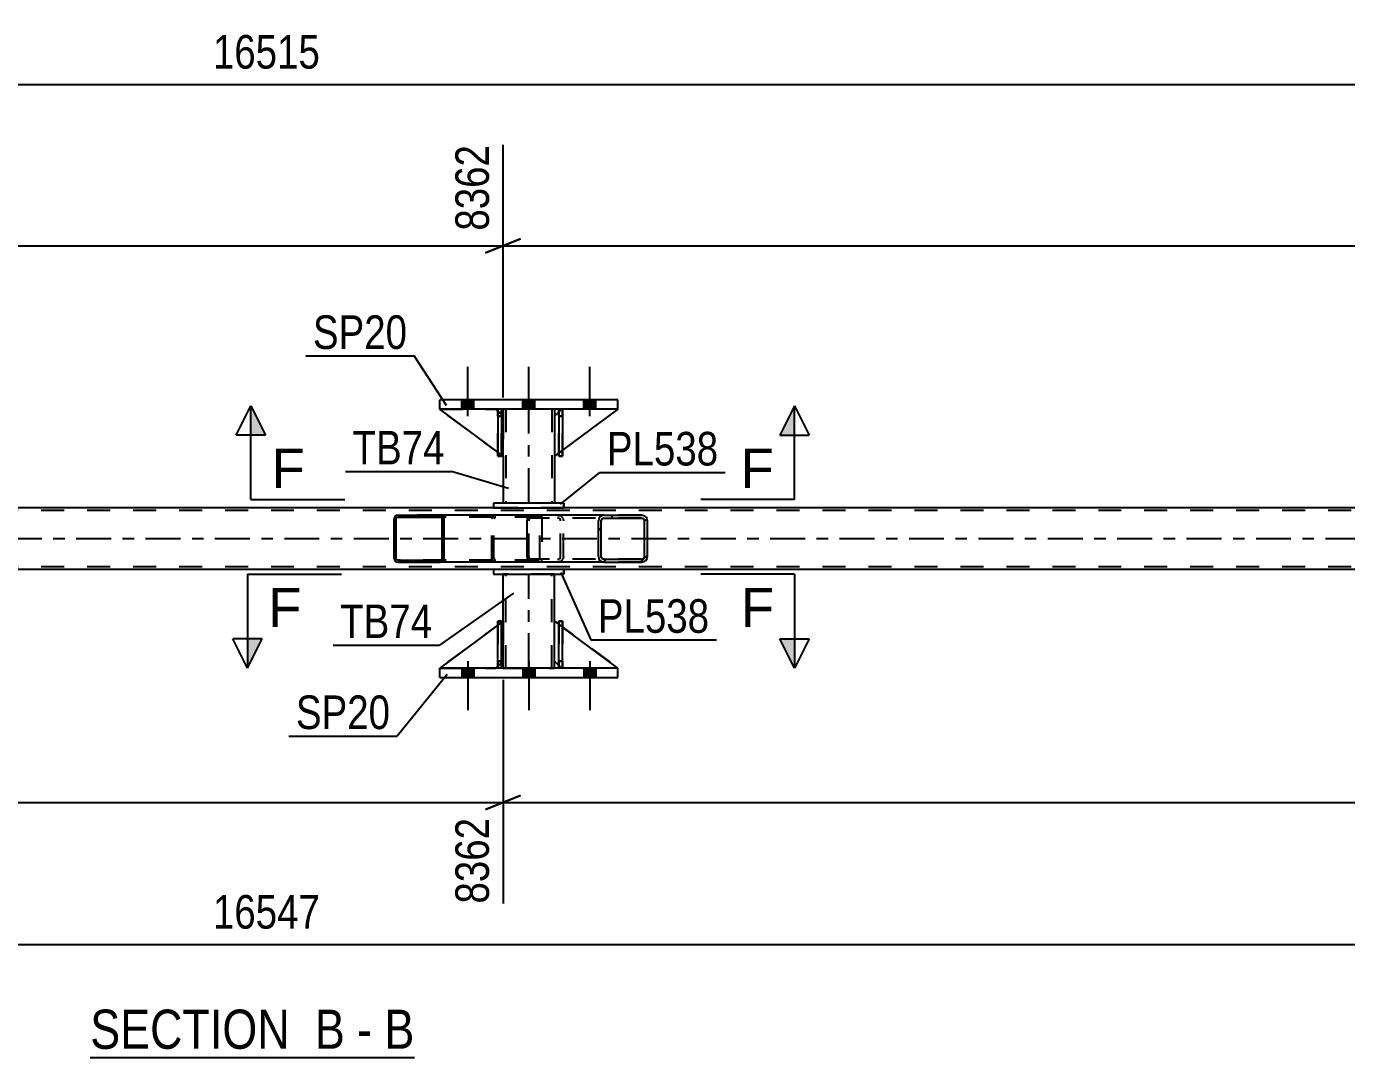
# Model space of a CAD drawing. Header units: millimetres. Extents: x -86 to 755, y -411 to 183.
# Drawn here: x 314.9 to 427.5, y -260.8 to -172.9 of the extents above; entities that cross this region are included whole.
import ezdxf

# ---------------------------------------------------------------- set-up
doc = ezdxf.new("R2010")
doc.units = ezdxf.units.MM
doc.linetypes.add('DXK_LINE_DOT2', pattern=[3.9198, 1.9599, -1.9599])
doc.linetypes.add('DXK_LINE_DOT3', pattern=[5.9187, 2.979, -0.9799, 0.9799, -0.9799])
doc.styles.add('Arial', font='arial.ttf', dxfattribs={"height": 0.2})
doc.styles.add('Arial Narrow', font='ARIALN.TTF', dxfattribs={"height": 0.2})

# ---------------------------------------------------------------- blocks, each defined once
blk = doc.blocks.new('Unknown-814409269-12 - 5406')
at = {"color": 6, "linetype": 'Continuous'}
blk.add_line((320.31, -260.81), (347.96, -260.81), dxfattribs=at)
at = {"color": 0, "linetype": 'Continuous'}
for points in [[(338.42, -260.06), (338.42, -256.56), (320.31, -256.56), (320.31, -260.06)], [(342.02, -260.06), (342.02, -256.56), (339.47, -256.56), (339.47, -260.06)], [(344.35, -260.06), (344.35, -256.56), (343.07, -256.56), (343.07, -260.06)], [(347.96, -260.06), (347.96, -256.56), (345.4, -256.56), (345.4, -260.06)]]:
    blk.add_wipeout(points, dxfattribs=at)
at = {"color": 7, "linetype": 'Continuous', "style": 'Arial Narrow'}
for s, p in [('SECTION ', (320.31, -260.06)), ('B', (339.47, -260.06)), ('B', (345.4, -260.06)), ('-', (343.07, -260.06))]:
    blk.add_text(s, height=3.34, dxfattribs=at).set_placement(p)
blk = doc.blocks.new('Part-814409269-5431 - 5406')
at = {"color": 7, "linetype": 'DXK_LINE_DOT2'}
for p, q in [((360.27, -206.11), (360.27, -205.51)), ((360.27, -205.51), (360.27, -205.51)), ((360.27, -205.51), (360.27, -209.51)), ((360.59, -205.51), (360.27, -205.51)), ((360.59, -206.11), (360.59, -205.51)), ((360.59, -209.51), (360.59, -205.51)), ((360.27, -209.51), (360.27, -206.11)), ((360.27, -206.11), (360.59, -206.11)), ((360.59, -206.11), (360.59, -209.51)), ((360.27, -209.51), (360.59, -209.51))]:
    blk.add_line(p, q, dxfattribs=at)
blk = doc.blocks.new('Part-814409269-5615 - 5406')
at = {"color": 2, "linetype": 'Continuous'}
for p, q in [((354.71, -213.51), (354.71, -213.91)), ((360.71, -213.51), (354.71, -213.51)), ((354.71, -213.91), (360.71, -213.91)), ((360.71, -213.51), (360.71, -213.91)), ((360.71, -213.51), (360.71, -213.51)), ((360.71, -213.91), (360.71, -213.91))]:
    blk.add_line(p, q, dxfattribs=at)
at = {"color": 7, "linetype": 'DXK_LINE_DOT2'}
for p, q in [((354.71, -213.51), (354.71, -213.91)), ((360.71, -213.91), (360.71, -213.51)), ((360.71, -213.51), (360.71, -213.51)), ((360.71, -213.91), (360.71, -213.91))]:
    blk.add_line(p, q, dxfattribs=at)
blk = doc.blocks.new('Part-814409269-5492 - 5406')
at = {"linetype": 'Continuous'}
h = blk.add_hatch(dxfattribs=at)
h.set_pattern_fill('', scale=0.7, style=0, pattern_type=0)
h.set_pattern_definition([(45, (350.455, -214.747), (-1.57154, 1.57154), [])])
h.paths.add_polyline_path([(350.48, -214.87), (350.46, -214.75), (350.38, -214.64), (350.27, -214.57), (350.14, -214.55), (346.56, -214.55), (346.43, -214.57), (346.32, -214.64), (346.25, -214.75), (346.22, -214.87), (346.22, -218.23), (346.25, -218.35), (346.32, -218.46), (346.43, -218.53), (346.56, -218.55), (350.14, -218.55), (350.27, -218.53), (350.38, -218.46), (350.46, -218.35), (350.48, -218.23)])
h.paths.add_polyline_path([(350.3, -218.29), (350.26, -218.34), (350.21, -218.38), (350.14, -218.39), (346.56, -218.39), (346.5, -218.38), (346.44, -218.34), (346.41, -218.29), (346.39, -218.23), (346.39, -214.87), (346.41, -214.81), (346.44, -214.76), (346.5, -214.72), (346.56, -214.71), (350.14, -214.71), (350.21, -214.72), (350.26, -214.76), (350.3, -214.81), (350.31, -214.87), (350.31, -218.23)])
at = {"color": 2, "linetype": 'Continuous'}
for p, q in [((346.25, -214.75), (346.22, -214.87)), ((346.22, -218.23), (346.22, -214.87)), ((346.39, -214.87), (346.41, -214.81)), ((346.39, -218.23), (346.39, -214.87)), ((346.41, -214.81), (346.44, -214.76)), ((346.56, -214.55), (346.43, -214.57)), ((346.44, -214.76), (346.5, -214.72)), ((346.5, -214.72), (346.56, -214.71)), ((346.56, -214.55), (350.14, -214.55)), ((346.56, -214.71), (350.14, -214.71)), ((357.84, -214.55), (350.14, -214.55)), ((350.27, -214.57), (350.14, -214.55)), ((350.14, -214.71), (350.21, -214.72)), ((350.21, -214.72), (350.26, -214.76)), ((350.26, -214.76), (350.3, -214.81)), ((350.3, -214.81), (350.31, -214.87)), ((350.31, -218.23), (350.31, -214.87)), ((350.48, -214.87), (350.46, -214.75)), ((350.48, -218.23), (350.48, -214.87)), ((346.22, -218.23), (346.25, -218.35)), ((346.41, -218.29), (346.39, -218.23)), ((346.44, -218.34), (346.41, -218.29)), ((346.5, -218.38), (346.44, -218.34)), ((346.56, -218.39), (346.5, -218.38)), ((346.56, -218.39), (350.14, -218.39)), ((350.21, -218.38), (350.14, -218.39)), ((350.26, -218.34), (350.21, -218.38)), ((350.3, -218.29), (350.26, -218.34)), ((350.31, -218.23), (350.3, -218.29)), ((350.46, -218.35), (350.48, -218.23)), ((346.43, -218.53), (346.56, -218.55)), ((346.56, -218.55), (350.14, -218.55)), ((350.14, -218.55), (350.27, -218.53)), ((357.84, -218.55), (350.14, -218.55))]:
    blk.add_line(p, q, dxfattribs=at)
at = {"color": 7, "linetype": 'DXK_LINE_DOT2'}
for p, q in [((350.14, -214.55), (346.56, -214.55)), ((358.49, -214.71), (346.56, -214.71)), ((354.57, -214.87), (354.6, -214.75)), ((354.57, -218.23), (354.57, -214.87)), ((354.76, -214.81), (354.74, -214.87)), ((354.74, -218.23), (354.74, -214.87)), ((354.79, -214.76), (354.76, -214.81)), ((354.78, -214.57), (354.91, -214.55)), ((354.79, -214.76), (354.81, -214.75)), ((354.81, -214.75), (354.85, -214.72)), ((354.85, -214.72), (354.91, -214.71)), ((358.49, -214.55), (357.84, -214.55)), ((358.49, -214.55), (358.62, -214.57)), ((358.55, -214.72), (358.49, -214.71)), ((358.61, -214.76), (358.55, -214.72)), ((358.65, -214.81), (358.61, -214.76)), ((358.66, -214.87), (358.65, -214.81)), ((358.66, -218.23), (358.66, -214.87)), ((358.8, -214.75), (358.83, -214.85)), ((358.83, -214.85), (358.83, -214.87)), ((358.83, -214.87), (358.83, -218.23)), ((358.49, -218.39), (346.56, -218.39)), ((354.6, -218.35), (354.57, -218.23)), ((354.74, -218.23), (354.76, -218.29)), ((354.76, -218.29), (354.79, -218.34)), ((354.79, -218.34), (354.81, -218.35)), ((354.81, -218.35), (354.85, -218.38)), ((354.85, -218.38), (354.91, -218.39)), ((358.49, -218.39), (358.55, -218.38)), ((358.55, -218.38), (358.61, -218.34)), ((358.61, -218.34), (358.65, -218.29)), ((358.65, -218.29), (358.66, -218.23)), ((358.83, -218.25), (358.8, -218.35)), ((358.83, -218.23), (358.83, -218.25)), ((350.14, -218.55), (346.56, -218.55)), ((354.91, -218.55), (354.78, -218.53)), ((358.49, -218.55), (357.84, -218.55)), ((358.62, -218.53), (358.49, -218.55))]:
    blk.add_line(p, q, dxfattribs=at)
at = {"color": 2, "linetype": 'Continuous'}
for centre, start, end in [((346.55, -214.88), 110.7583, 155.68), ((350.15, -214.88), 24.32, 69.2417), ((346.55, -218.22), 204.32, 249.2417), ((350.15, -218.22), 290.7583, 335.68)]:
    blk.add_arc(centre, 0.331, start, end, dxfattribs=at)
at = {"color": 7, "linetype": 'DXK_LINE_DOT2'}
for centre, start, end in [((354.9, -214.88), 110.7583, 155.68), ((358.5, -214.88), 24.32, 69.2417), ((354.9, -218.22), 204.32, 249.2417)]:
    blk.add_arc(centre, 0.331, start, end, dxfattribs=at)
blk = doc.blocks.new('Part-814409269-5573 - 5406')
at = {"color": 2, "linetype": 'Continuous'}
for p, q in [((350.11, -205.51), (350.11, -204.71)), ((365.31, -204.71), (350.11, -204.71)), ((365.31, -205.51), (365.31, -204.71)), ((365.31, -205.51), (350.11, -205.51))]:
    blk.add_line(p, q, dxfattribs=at)
at = {"color": 7, "linetype": 'DXK_LINE_DOT2'}
for p, q in [((350.11, -205.51), (350.11, -204.71)), ((365.31, -205.51), (365.31, -204.71))]:
    blk.add_line(p, q, dxfattribs=at)
blk = doc.blocks.new('Part-814409269-5579 - 5406')
at = {"color": 2, "linetype": 'Continuous'}
for p, q in [((359.91, -226.99), (359.91, -223.59)), ((360.27, -223.85), (359.91, -223.59)), ((365.31, -227.59), (360.59, -224.09)), ((360.27, -227.34), (359.91, -226.99))]:
    blk.add_line(p, q, dxfattribs=at)
at = {"color": 7, "linetype": 'DXK_LINE_DOT2'}
for p, q in [((360.59, -224.09), (360.27, -223.85)), ((360.51, -227.59), (360.27, -227.34)), ((365.31, -227.59), (360.51, -227.59)), ((365.31, -227.59), (365.31, -227.59)), ((365.31, -227.59), (365.31, -227.59))]:
    blk.add_line(p, q, dxfattribs=at)
blk = doc.blocks.new('Part-814409269-5518 - 5406')
at = {"color": 7, "linetype": 'DXK_LINE_DOT2'}
for p, q in [((360.59, -223.59), (360.27, -223.59)), ((360.27, -226.99), (360.27, -223.59)), ((360.27, -227.59), (360.27, -223.59)), ((360.59, -223.59), (360.59, -226.99)), ((360.59, -227.59), (360.59, -223.59)), ((360.59, -226.99), (360.27, -226.99)), ((360.27, -227.59), (360.27, -226.99)), ((360.59, -226.99), (360.59, -227.59)), ((360.59, -227.59), (360.27, -227.59)), ((360.59, -227.59), (360.59, -227.59))]:
    blk.add_line(p, q, dxfattribs=at)
blk = doc.blocks.new('Part-814409269-5520 - 5406')
at = {"color": 2, "linetype": 'Continuous'}
for p, q in [((360.27, -205.76), (359.91, -206.11)), ((365.31, -205.51), (360.59, -209.01)), ((359.91, -206.11), (359.91, -209.51)), ((360.27, -209.25), (359.91, -209.51))]:
    blk.add_line(p, q, dxfattribs=at)
at = {"color": 7, "linetype": 'DXK_LINE_DOT2'}
for p, q in [((360.51, -205.51), (360.27, -205.76)), ((365.31, -205.51), (360.51, -205.51)), ((360.59, -209.01), (360.27, -209.25))]:
    blk.add_line(p, q, dxfattribs=at)
blk = doc.blocks.new('Part-814409269-5669 - 5406')
at = {"color": 2, "linetype": 'Continuous'}
for p, q in [((354.71, -213.91), (190.45, -213.91)), ((524.98, -213.91), (360.71, -213.91)), ((354.71, -219.19), (190.45, -219.19)), ((524.98, -219.19), (360.71, -219.19))]:
    blk.add_line(p, q, dxfattribs=at)
at = {"color": 7, "linetype": 'DXK_LINE_DOT2'}
for p, q in [((360.71, -213.91), (354.71, -213.91)), ((623.83, -214.15), (46.85, -214.15)), ((623.83, -218.95), (46.85, -218.95)), ((360.71, -219.19), (354.71, -219.19))]:
    blk.add_line(p, q, dxfattribs=at)
at = {"color": 7, "linetype": 'DXK_LINE_DOT3'}
blk.add_line((46.85, -216.55), (623.83, -216.55), dxfattribs=at)
blk = doc.blocks.new('Bolt-814409269-5460 - 5406')
at = {"linetype": 'Continuous'}
for points in [[(351.99, -205.51), (353.03, -205.51), (353.03, -204.71), (351.99, -204.71)], [(351.99, -205.51), (353.03, -205.51), (353.03, -204.71), (351.99, -204.71)], [(351.99, -205.51), (353.03, -205.51), (353.03, -204.71), (351.99, -204.71)], [(357.19, -205.51), (358.23, -205.51), (358.23, -204.71), (357.19, -204.71)], [(357.19, -205.51), (358.23, -205.51), (358.23, -204.71), (357.19, -204.71)], [(362.39, -205.51), (363.43, -205.51), (363.43, -204.71), (362.39, -204.71)], [(362.39, -205.51), (363.43, -205.51), (363.43, -204.71), (362.39, -204.71)], [(362.39, -205.51), (363.43, -205.51), (363.43, -204.71), (362.39, -204.71)]]:
    blk.add_hatch(color=1, dxfattribs=at).paths.add_polyline_path(points)
at = {"color": 1, "linetype": 'Continuous'}
for p, q in [((352.51, -206.11), (352.51, -201.91)), ((352.51, -206.11), (352.51, -201.91)), ((352.51, -206.11), (352.51, -201.91)), ((357.71, -206.11), (357.71, -201.91)), ((357.71, -206.11), (357.71, -201.91)), ((362.91, -206.11), (362.91, -201.91)), ((362.91, -206.11), (362.91, -201.91)), ((362.91, -206.11), (362.91, -201.91)), ((351.99, -205.51), (351.99, -204.71)), ((351.99, -205.51), (351.99, -204.71)), ((351.99, -205.51), (351.99, -204.71)), ((353.03, -205.51), (353.03, -204.71)), ((353.03, -205.51), (353.03, -204.71)), ((353.03, -205.51), (353.03, -204.71)), ((357.19, -205.51), (357.19, -204.71)), ((357.19, -205.51), (357.19, -204.71)), ((358.23, -205.51), (358.23, -204.71)), ((358.23, -205.51), (358.23, -204.71)), ((362.39, -205.51), (362.39, -204.71)), ((362.39, -205.51), (362.39, -204.71)), ((362.39, -205.51), (362.39, -204.71)), ((363.43, -205.51), (363.43, -204.71)), ((363.43, -205.51), (363.43, -204.71)), ((363.43, -205.51), (363.43, -204.71))]:
    blk.add_line(p, q, dxfattribs=at)
blk = doc.blocks.new('Bolt-814409269-5461 - 5406')
at = {"linetype": 'Continuous'}
for points in [[(353.03, -227.59), (351.99, -227.59), (351.99, -228.39), (353.03, -228.39)], [(353.03, -227.59), (351.99, -227.59), (351.99, -228.39), (353.03, -228.39)], [(353.03, -227.59), (351.99, -227.59), (351.99, -228.39), (353.03, -228.39)], [(358.23, -227.59), (357.19, -227.59), (357.19, -228.39), (358.23, -228.39)], [(358.23, -227.59), (357.19, -227.59), (357.19, -228.39), (358.23, -228.39)], [(363.43, -227.59), (362.39, -227.59), (362.39, -228.39), (363.43, -228.39)], [(363.43, -227.59), (362.39, -227.59), (362.39, -228.39), (363.43, -228.39)], [(363.43, -227.59), (362.39, -227.59), (362.39, -228.39), (363.43, -228.39)]]:
    blk.add_hatch(color=1, dxfattribs=at).paths.add_polyline_path(points)
at = {"color": 1, "linetype": 'Continuous'}
for p, q in [((352.51, -226.99), (352.51, -231.19)), ((352.51, -226.99), (352.51, -231.19)), ((352.51, -226.99), (352.51, -231.19)), ((357.71, -226.99), (357.71, -231.19)), ((357.71, -226.99), (357.71, -231.19)), ((362.91, -226.99), (362.91, -231.19)), ((362.91, -226.99), (362.91, -231.19)), ((362.91, -226.99), (362.91, -231.19)), ((351.99, -227.59), (351.99, -228.39)), ((351.99, -227.59), (351.99, -228.39)), ((351.99, -227.59), (351.99, -228.39)), ((353.03, -227.59), (353.03, -228.39)), ((353.03, -227.59), (353.03, -228.39)), ((353.03, -227.59), (353.03, -228.39)), ((357.19, -227.59), (357.19, -228.39)), ((357.19, -227.59), (357.19, -228.39)), ((358.23, -227.59), (358.23, -228.39)), ((358.23, -227.59), (358.23, -228.39)), ((362.39, -227.59), (362.39, -228.39)), ((362.39, -227.59), (362.39, -228.39)), ((362.39, -227.59), (362.39, -228.39)), ((363.43, -227.59), (363.43, -228.39)), ((363.43, -227.59), (363.43, -228.39)), ((363.43, -227.59), (363.43, -228.39))]:
    blk.add_line(p, q, dxfattribs=at)
blk = doc.blocks.new('Part-814409269-5580 - 5406')
at = {"color": 7, "linetype": 'DXK_LINE_DOT2'}
for p, q in [((359.91, -226.99), (359.91, -223.59)), ((359.91, -223.59), (365.31, -227.59)), ((360.51, -227.59), (359.91, -226.99)), ((365.31, -227.59), (360.51, -227.59))]:
    blk.add_line(p, q, dxfattribs=at)
blk = doc.blocks.new('Part-814409269-5516 - 5406')
at = {"color": 2, "linetype": 'Continuous'}
for p, q in [((360.27, -227.59), (360.27, -223.59)), ((360.27, -223.59), (360.59, -223.59)), ((360.59, -227.59), (360.59, -223.59)), ((360.27, -227.59), (360.27, -227.59)), ((360.59, -227.59), (360.27, -227.59))]:
    blk.add_line(p, q, dxfattribs=at)
at = {"color": 7, "linetype": 'DXK_LINE_DOT2'}
for p, q in [((360.27, -223.59), (360.27, -226.99)), ((360.59, -226.99), (360.59, -223.59)), ((360.27, -226.99), (360.27, -227.59)), ((360.27, -226.99), (360.59, -226.99)), ((360.59, -227.59), (360.59, -226.99)), ((360.59, -227.59), (360.59, -227.59))]:
    blk.add_line(p, q, dxfattribs=at)
blk = doc.blocks.new('Part-814409269-5581 - 5406')
at = {"color": 2, "linetype": 'Continuous'}
for p, q in [((355.07, -223.92), (350.11, -227.59)), ((355.51, -223.59), (355.39, -223.68)), ((355.51, -226.99), (355.51, -223.59)), ((355.51, -226.99), (355.39, -227.12)), ((355.51, -226.99), (355.51, -226.99)), ((355.07, -227.44), (354.91, -227.59))]:
    blk.add_line(p, q, dxfattribs=at)
at = {"color": 7, "linetype": 'DXK_LINE_DOT2'}
for p, q in [((355.39, -223.68), (355.07, -223.92)), ((355.51, -226.99), (355.51, -223.59)), ((355.51, -226.99), (354.91, -227.59)), ((355.39, -227.12), (355.07, -227.44)), ((350.11, -227.59), (354.91, -227.59))]:
    blk.add_line(p, q, dxfattribs=at)
blk = doc.blocks.new('Part-814409269-5578 - 5406')
at = {"color": 2, "linetype": 'Continuous'}
for p, q in [((350.11, -228.39), (350.11, -227.59)), ((365.31, -227.59), (350.11, -227.59)), ((350.11, -228.39), (365.31, -228.39)), ((365.31, -228.39), (365.31, -227.59))]:
    blk.add_line(p, q, dxfattribs=at)
at = {"color": 7, "linetype": 'DXK_LINE_DOT2'}
for p, q in [((350.11, -228.39), (350.11, -227.59)), ((365.31, -228.39), (365.31, -227.59))]:
    blk.add_line(p, q, dxfattribs=at)
blk = doc.blocks.new('Part-814409269-5610 - 5406')
at = {"color": 2, "linetype": 'Continuous'}
for p, q in [((355.51, -205.51), (355.51, -206.11)), ((359.91, -205.51), (359.91, -206.11)), ((355.51, -209.51), (355.51, -213.51)), ((359.91, -209.51), (359.91, -213.51))]:
    blk.add_line(p, q, dxfattribs=at)
at = {"color": 7, "linetype": 'DXK_LINE_DOT2'}
for p, q in [((359.91, -205.51), (355.51, -205.51)), ((355.75, -205.51), (355.75, -213.51)), ((359.67, -205.51), (359.67, -213.51)), ((355.51, -206.11), (355.51, -209.51)), ((359.91, -206.11), (359.91, -209.51)), ((359.91, -213.51), (355.51, -213.51))]:
    blk.add_line(p, q, dxfattribs=at)
at = {"color": 7, "linetype": 'DXK_LINE_DOT3'}
blk.add_line((357.71, -213.51), (357.71, -205.51), dxfattribs=at)
blk = doc.blocks.new('Part-814409269-5620 - 5406')
at = {"color": 2, "linetype": 'Continuous'}
for p, q in [((354.71, -219.19), (354.71, -219.59)), ((360.71, -219.19), (354.71, -219.19)), ((360.71, -219.19), (360.71, -219.59)), ((360.71, -219.19), (360.71, -219.19)), ((354.71, -219.59), (360.71, -219.59)), ((360.71, -219.59), (360.71, -219.59))]:
    blk.add_line(p, q, dxfattribs=at)
at = {"color": 7, "linetype": 'DXK_LINE_DOT2'}
for p, q in [((354.71, -219.19), (354.71, -219.59)), ((360.71, -219.59), (360.71, -219.19)), ((360.71, -219.19), (360.71, -219.19)), ((360.71, -219.59), (360.71, -219.59))]:
    blk.add_line(p, q, dxfattribs=at)
blk = doc.blocks.new('Part-814409269-5625 - 5406')
at = {"color": 2, "linetype": 'Continuous'}
for p, q in [((355.51, -223.59), (355.51, -219.59)), ((359.91, -223.59), (359.91, -219.59)), ((355.51, -227.59), (355.51, -226.99)), ((359.91, -227.59), (359.91, -226.99))]:
    blk.add_line(p, q, dxfattribs=at)
at = {"color": 7, "linetype": 'DXK_LINE_DOT2'}
for p, q in [((359.91, -219.59), (355.51, -219.59)), ((355.75, -227.59), (355.75, -219.59)), ((359.67, -227.59), (359.67, -219.59)), ((355.51, -226.99), (355.51, -223.59)), ((359.91, -226.99), (359.91, -223.59)), ((355.51, -227.59), (359.91, -227.59))]:
    blk.add_line(p, q, dxfattribs=at)
at = {"color": 7, "linetype": 'DXK_LINE_DOT3'}
blk.add_line((357.71, -227.59), (357.71, -219.59), dxfattribs=at)
blk = doc.blocks.new('Part-814409269-5626 - 5406')
at = {"color": 2, "linetype": 'Continuous'}
for p, q in [((355.39, -205.51), (355.07, -205.51)), ((355.07, -205.51), (355.07, -209.51)), ((355.39, -205.51), (355.39, -205.51)), ((355.39, -205.51), (355.39, -209.51)), ((355.39, -209.51), (355.07, -209.51))]:
    blk.add_line(p, q, dxfattribs=at)
at = {"color": 7, "linetype": 'DXK_LINE_DOT2'}
for p, q in [((355.07, -206.11), (355.07, -205.51)), ((355.39, -206.11), (355.39, -205.51)), ((355.39, -205.51), (355.39, -205.51)), ((355.39, -206.11), (355.07, -206.11)), ((355.07, -206.11), (355.07, -209.51)), ((355.39, -209.51), (355.39, -206.11))]:
    blk.add_line(p, q, dxfattribs=at)
blk = doc.blocks.new('Part-814409269-5628 - 5406')
at = {"linetype": 'Continuous'}
h = blk.add_hatch(dxfattribs=at)
h.set_pattern_fill('', scale=0.7, style=0, pattern_type=0)
h.set_pattern_definition([(45, (367.7871, -214.8459), (-1.57154, 1.57154), [])])
h.paths.add_polyline_path([(367.83, -215.03), (367.79, -214.85), (367.68, -214.69), (367.52, -214.59), (367.32, -214.55), (364.14, -214.55), (363.95, -214.59), (363.78, -214.69), (363.67, -214.85), (363.64, -215.03), (363.64, -218.07), (363.67, -218.25), (363.78, -218.41), (363.95, -218.51), (364.14, -218.55), (367.32, -218.55), (367.52, -218.51), (367.68, -218.41), (367.79, -218.25), (367.83, -218.07)])
h.paths.add_polyline_path([(367.55, -218.16), (367.5, -218.24), (367.42, -218.29), (367.32, -218.31), (364.14, -218.31), (364.04, -218.29), (363.96, -218.24), (363.91, -218.16), (363.89, -218.07), (363.89, -215.03), (363.91, -214.94), (363.96, -214.86), (364.04, -214.81), (364.14, -214.79), (367.32, -214.79), (367.42, -214.81), (367.5, -214.86), (367.55, -214.94), (367.57, -215.03), (367.57, -218.07)])
at = {"color": 2, "linetype": 'Continuous'}
for p, q in [((357.57, -215.03), (357.59, -214.85)), ((357.57, -218.07), (357.57, -215.03)), ((357.59, -214.85), (357.65, -214.69)), ((357.65, -214.69), (357.73, -214.59)), ((357.73, -214.59), (357.84, -214.55)), ((364.14, -214.55), (357.84, -214.55)), ((363.67, -214.85), (363.64, -215.03)), ((363.64, -218.07), (363.64, -215.03)), ((363.89, -215.03), (363.91, -214.94)), ((363.89, -218.07), (363.89, -215.03)), ((363.91, -214.94), (363.96, -214.86)), ((364.14, -214.55), (363.95, -214.59)), ((363.96, -214.86), (364.04, -214.81)), ((364.04, -214.81), (364.14, -214.79)), ((364.14, -214.55), (367.32, -214.55)), ((364.14, -214.79), (367.32, -214.79)), ((367.52, -214.59), (367.32, -214.55)), ((367.32, -214.79), (367.42, -214.81)), ((367.42, -214.81), (367.5, -214.86)), ((367.5, -214.86), (367.55, -214.94)), ((367.55, -214.94), (367.57, -215.03)), ((367.57, -218.07), (367.57, -215.03)), ((367.83, -215.03), (367.79, -214.85)), ((367.83, -218.07), (367.83, -215.03)), ((357.59, -218.25), (357.57, -218.07)), ((357.65, -218.41), (357.59, -218.25)), ((357.73, -218.51), (357.65, -218.41)), ((363.64, -218.07), (363.67, -218.25)), ((363.91, -218.16), (363.89, -218.07)), ((363.96, -218.24), (363.91, -218.16)), ((364.04, -218.29), (363.96, -218.24)), ((364.14, -218.31), (364.04, -218.29)), ((364.14, -218.31), (367.32, -218.31)), ((367.42, -218.29), (367.32, -218.31)), ((367.5, -218.24), (367.42, -218.29)), ((367.55, -218.16), (367.5, -218.24)), ((367.57, -218.07), (367.55, -218.16)), ((367.79, -218.25), (367.83, -218.07)), ((357.84, -218.55), (357.73, -218.51)), ((364.14, -218.55), (357.84, -218.55)), ((363.95, -218.51), (364.14, -218.55)), ((364.14, -218.55), (367.32, -218.55)), ((367.32, -218.55), (367.52, -218.51))]:
    blk.add_line(p, q, dxfattribs=at)
at = {"color": 7, "linetype": 'DXK_LINE_DOT2'}
for p, q in [((357.71, -214.94), (357.7, -215.03)), ((357.7, -218.07), (357.7, -215.03)), ((357.74, -214.86), (357.71, -214.94)), ((357.79, -214.81), (357.74, -214.86)), ((357.84, -214.79), (357.79, -214.81)), ((367.32, -214.79), (357.84, -214.79)), ((358.83, -214.79), (358.83, -214.55)), ((360.17, -214.55), (360.36, -214.59)), ((360.27, -214.81), (360.17, -214.79)), ((360.35, -214.86), (360.27, -214.81)), ((360.4, -214.94), (360.35, -214.86)), ((360.42, -215.03), (360.4, -214.94)), ((360.42, -218.07), (360.42, -215.03)), ((360.64, -214.85), (360.68, -215.03)), ((360.68, -218.07), (360.68, -215.03)), ((367.32, -214.55), (364.14, -214.55)), ((357.7, -218.07), (357.71, -218.16)), ((357.71, -218.16), (357.74, -218.24)), ((357.74, -218.24), (357.79, -218.29)), ((357.79, -218.29), (357.84, -218.31)), ((367.32, -218.31), (357.84, -218.31)), ((358.83, -218.55), (358.83, -218.31)), ((360.17, -218.31), (360.27, -218.29)), ((360.27, -218.29), (360.35, -218.24)), ((360.35, -218.24), (360.4, -218.16)), ((360.4, -218.16), (360.42, -218.07)), ((360.68, -218.07), (360.64, -218.25)), ((360.36, -218.51), (360.17, -218.55)), ((367.32, -218.55), (364.14, -218.55))]:
    blk.add_line(p, q, dxfattribs=at)
for centre, start, end in [((360.19, -215.04), 23.8494, 68.8059), ((360.19, -218.05), 291.1941, 336.1506)]:
    blk.add_arc(centre, 0.492, start, end, dxfattribs=at)
at = {"color": 2, "linetype": 'Continuous'}
for centre, start, end in [((364.12, -215.04), 111.1941, 156.1506), ((367.34, -215.04), 23.8494, 68.8059), ((364.12, -218.05), 203.8494, 248.8059), ((367.34, -218.05), 291.1941, 336.1506)]:
    blk.add_arc(centre, 0.492, start, end, dxfattribs=at)
blk = doc.blocks.new('Part-814409269-5632 - 5406')
at = {"color": 7, "linetype": 'DXK_LINE_DOT2'}
for p, q in [((355.51, -223.59), (350.11, -227.59)), ((355.51, -226.99), (355.51, -223.59)), ((355.51, -223.59), (355.51, -226.99)), ((354.91, -227.59), (355.51, -226.99)), ((355.51, -226.99), (354.91, -227.59)), ((355.51, -226.99), (355.51, -226.99)), ((350.11, -227.59), (354.91, -227.59))]:
    blk.add_line(p, q, dxfattribs=at)
blk = doc.blocks.new('Part-814409269-5649 - 5406')
at = {"color": 7, "linetype": 'DXK_LINE_DOT2'}
for p, q in [((360.51, -205.51), (359.91, -206.11)), ((359.91, -209.51), (365.31, -205.51)), ((365.31, -205.51), (360.51, -205.51)), ((359.91, -206.11), (359.91, -209.51))]:
    blk.add_line(p, q, dxfattribs=at)
blk = doc.blocks.new('Part-814409269-5650 - 5406')
at = {"color": 2, "linetype": 'Continuous'}
for p, q in [((355.07, -209.18), (350.11, -205.51)), ((355.07, -205.66), (354.91, -205.51)), ((355.51, -206.11), (355.39, -205.98)), ((355.51, -206.11), (355.51, -206.11)), ((355.51, -209.51), (355.51, -206.11)), ((355.39, -209.42), (355.51, -209.51)), ((355.51, -209.51), (355.51, -209.51))]:
    blk.add_line(p, q, dxfattribs=at)
at = {"color": 7, "linetype": 'DXK_LINE_DOT2'}
for p, q in [((354.91, -205.51), (350.11, -205.51)), ((354.91, -205.51), (355.51, -206.11)), ((355.39, -205.98), (355.07, -205.66)), ((355.51, -206.11), (355.51, -209.51)), ((355.39, -209.42), (355.07, -209.18))]:
    blk.add_line(p, q, dxfattribs=at)
blk = doc.blocks.new('Part-814409269-5651 - 5406')
at = {"color": 7, "linetype": 'DXK_LINE_DOT2'}
for p, q in [((355.51, -209.51), (350.11, -205.51)), ((350.11, -205.51), (354.91, -205.51)), ((354.91, -205.51), (355.51, -206.11)), ((355.51, -206.11), (354.91, -205.51)), ((355.51, -206.11), (355.51, -209.51)), ((355.51, -206.11), (355.51, -206.11)), ((355.51, -206.11), (355.51, -209.51))]:
    blk.add_line(p, q, dxfattribs=at)
blk = doc.blocks.new('Part-814409269-5652 - 5406')
at = {"color": 2, "linetype": 'Continuous'}
for p, q in [((360.59, -205.51), (360.27, -205.51)), ((360.27, -205.51), (360.27, -209.51)), ((360.59, -205.51), (360.59, -205.51)), ((360.59, -205.51), (360.59, -209.51)), ((360.59, -209.51), (360.27, -209.51))]:
    blk.add_line(p, q, dxfattribs=at)
at = {"color": 7, "linetype": 'DXK_LINE_DOT2'}
for p, q in [((360.27, -206.11), (360.27, -205.51)), ((360.59, -206.11), (360.59, -205.51)), ((360.59, -205.51), (360.59, -205.51)), ((360.59, -206.11), (360.27, -206.11)), ((360.27, -206.11), (360.27, -209.51)), ((360.59, -209.51), (360.59, -206.11))]:
    blk.add_line(p, q, dxfattribs=at)
blk = doc.blocks.new('Part-814409269-5657 - 5406')
at = {"color": 7, "linetype": 'DXK_LINE_DOT2'}
for p, q in [((355.39, -223.59), (355.07, -223.59)), ((355.07, -226.99), (355.07, -223.59)), ((355.07, -227.59), (355.07, -223.59)), ((355.39, -223.59), (355.39, -226.99)), ((355.39, -227.59), (355.39, -223.59)), ((355.39, -226.99), (355.07, -226.99)), ((355.07, -227.59), (355.07, -226.99)), ((355.39, -226.99), (355.39, -227.59)), ((355.39, -227.59), (355.07, -227.59)), ((355.39, -227.59), (355.39, -227.59))]:
    blk.add_line(p, q, dxfattribs=at)
blk = doc.blocks.new('Part-814409269-5686 - 5406')
at = {"color": 7, "linetype": 'DXK_LINE_DOT2'}
for p, q in [((355.07, -206.11), (355.07, -205.51)), ((355.07, -205.51), (355.07, -205.51)), ((355.07, -205.51), (355.07, -209.51)), ((355.39, -205.51), (355.07, -205.51)), ((355.39, -206.11), (355.39, -205.51)), ((355.39, -209.51), (355.39, -205.51)), ((355.07, -209.51), (355.07, -206.11)), ((355.07, -206.11), (355.39, -206.11)), ((355.39, -206.11), (355.39, -209.51)), ((355.07, -209.51), (355.39, -209.51))]:
    blk.add_line(p, q, dxfattribs=at)
blk = doc.blocks.new('Part-814409269-5689 - 5406')
at = {"color": 2, "linetype": 'Continuous'}
for p, q in [((355.07, -227.59), (355.07, -223.59)), ((355.07, -223.59), (355.39, -223.59)), ((355.39, -227.59), (355.39, -223.59)), ((355.07, -227.59), (355.07, -227.59)), ((355.39, -227.59), (355.07, -227.59))]:
    blk.add_line(p, q, dxfattribs=at)
at = {"color": 7, "linetype": 'DXK_LINE_DOT2'}
for p, q in [((355.07, -223.59), (355.07, -226.99)), ((355.39, -226.99), (355.39, -223.59)), ((355.07, -226.99), (355.07, -227.59)), ((355.07, -226.99), (355.39, -226.99)), ((355.39, -227.59), (355.39, -226.99)), ((355.39, -227.59), (355.39, -227.59))]:
    blk.add_line(p, q, dxfattribs=at)
blk = doc.blocks.new('StraightDimension-814409269-5860 - 5406')
at = {"color": 7, "linetype": 'Continuous'}
for p, q in [((355.51, -204.51), (355.51, -182.97)), ((354.01, -192.18), (357.01, -190.98)), ((185.25, -191.58), (355.51, -191.58))]:
    blk.add_line(p, q, dxfattribs=at)
at = {"color": 0, "linetype": 'Continuous'}
blk.add_wipeout([(354.91, -182.37), (350.71, -182.37), (350.71, -190.88), (354.91, -190.88)], dxfattribs=at)
at = {"color": 3, "linetype": 'Continuous', "style": 'Arial Narrow'}
blk.add_text('8362', height=2.863, rotation=90.0002, dxfattribs=at).set_placement((354.31, -190.28))
blk = doc.blocks.new('StraightDimension-814409269-5768 - 5406')
at = {"color": 7, "linetype": 'Continuous'}
blk.add_line((35.99, -251.16), (634.69, -251.16), dxfattribs=at)
at = {"color": 0}
blk.add_wipeout([(340.51, -250.41), (340.51, -246.21), (330.17, -246.21), (330.17, -250.41)], dxfattribs=at)
at = {"color": 3, "style": 'Arial Narrow'}
blk.add_text('16547', height=2.863, dxfattribs=at).set_placement((330.77, -249.81))
blk = doc.blocks.new('StraightDimension-814409269-5819 - 5406')
at = {"color": 7, "linetype": 'Continuous'}
for p, q in [((355.51, -228.59), (355.51, -247.67)), ((357.01, -238.46), (354.01, -239.66)), ((355.51, -239.06), (525.78, -239.06))]:
    blk.add_line(p, q, dxfattribs=at)
blk = doc.blocks.new('StraightDimension-814409269-5839 - 5406')
at = {"color": 7, "linetype": 'Continuous'}
for p, q in [((355.51, -228.59), (355.51, -247.67)), ((354.01, -239.66), (357.01, -238.46)), ((185.25, -239.06), (355.51, -239.06))]:
    blk.add_line(p, q, dxfattribs=at)
at = {"color": 0, "linetype": 'Continuous'}
blk.add_wipeout([(354.91, -239.76), (350.71, -239.76), (350.71, -248.27), (354.91, -248.27)], dxfattribs=at)
at = {"color": 3, "linetype": 'Continuous', "style": 'Arial Narrow'}
blk.add_text('8362', height=2.863, rotation=90.0002, dxfattribs=at).set_placement((354.31, -247.67))
blk = doc.blocks.new('StraightDimension-814409269-5868 - 5406')
at = {"color": 7, "linetype": 'Continuous'}
for p, q in [((355.51, -204.51), (355.51, -182.97)), ((357.01, -190.98), (354.01, -192.18)), ((355.51, -191.58), (525.78, -191.58))]:
    blk.add_line(p, q, dxfattribs=at)
blk = doc.blocks.new('StraightDimension-814409269-14470 - 5406')
at = {"color": 7, "linetype": 'Continuous'}
blk.add_line((36.63, -177.81), (634.05, -177.81), dxfattribs=at)
at = {"color": 0}
blk.add_wipeout([(340.51, -177.06), (340.51, -172.86), (330.17, -172.86), (330.17, -177.06)], dxfattribs=at)
at = {"color": 3, "style": 'Arial Narrow'}
blk.add_text('16515', height=2.863, dxfattribs=at).set_placement((330.77, -176.46))
blk = doc.blocks.new('Mark-814409269-5569 - 5406')
at = {"color": 30, "linetype": 'Continuous'}
for p in [(338.7, -200.97), (350.69, -205.18)]:
    blk.add_line(p, (347.94, -200.97), dxfattribs=at)
at = {"color": 0}
blk.add_wipeout([(347.34, -200.37), (347.34, -197.37), (339.3, -197.37), (339.3, -200.37)], dxfattribs=at)
blk.add_wipeout([(347.34, -200.37), (347.34, -197.37), (339.3, -197.37), (339.3, -200.37)], dxfattribs=at)
at = {"color": 3, "style": 'Arial Narrow'}
blk.add_text('SP20', height=2.863, dxfattribs=at).set_placement((339.3, -200.37))
blk = doc.blocks.new('Mark-814409269-5574 - 5406')
at = {"color": 30, "linetype": 'Continuous'}
for p in [(350.75, -228.15), (337.25, -233.39)]:
    blk.add_line(p, (346.48, -233.39), dxfattribs=at)
at = {"color": 0}
blk.add_wipeout([(345.88, -232.79), (345.88, -229.79), (337.85, -229.79), (337.85, -232.79)], dxfattribs=at)
blk.add_wipeout([(345.88, -232.79), (345.88, -229.79), (337.85, -229.79), (337.85, -232.79)], dxfattribs=at)
at = {"color": 3, "style": 'Arial Narrow'}
blk.add_text('SP20', height=2.863, dxfattribs=at).set_placement((337.85, -232.79))
blk = doc.blocks.new('Mark-814409269-5606 - 5406')
at = {"color": 30, "linetype": 'Continuous'}
for p in [(342.08, -210.82), (355.97, -212.26)]:
    blk.add_line(p, (351.13, -210.82), dxfattribs=at)
at = {"color": 0}
blk.add_wipeout([(350.53, -210.22), (350.53, -207.22), (342.68, -207.22), (342.68, -210.22)], dxfattribs=at)
blk.add_wipeout([(350.53, -210.22), (350.53, -207.22), (342.68, -207.22), (342.68, -210.22)], dxfattribs=at)
at = {"color": 3, "style": 'Arial Narrow'}
blk.add_text('TB74', height=2.863, dxfattribs=at).set_placement((342.68, -210.22))
blk = doc.blocks.new('Mark-814409269-5611 - 5406')
at = {"color": 30, "linetype": 'Continuous'}
for p, q in [((360.4, -213.6), (363.77, -210.91)), ((363.77, -210.91), (374.47, -210.91))]:
    blk.add_line(p, q, dxfattribs=at)
at = {"color": 0}
blk.add_wipeout([(373.87, -210.31), (373.87, -207.31), (364.37, -207.31), (364.37, -210.31)], dxfattribs=at)
blk.add_wipeout([(373.87, -210.31), (373.87, -207.31), (364.37, -207.31), (364.37, -210.31)], dxfattribs=at)
at = {"color": 3, "style": 'Arial Narrow'}
blk.add_text('PL538', height=2.863, dxfattribs=at).set_placement((364.37, -210.31))
blk = doc.blocks.new('Mark-814409269-5616 - 5406')
at = {"color": 30, "linetype": 'Continuous'}
for p, q in [((360.44, -219.43), (363, -225.18)), ((363, -225.18), (373.71, -225.18))]:
    blk.add_line(p, q, dxfattribs=at)
at = {"color": 0}
blk.add_wipeout([(373.11, -224.58), (373.11, -221.58), (363.6, -221.58), (363.6, -224.58)], dxfattribs=at)
blk.add_wipeout([(373.11, -224.58), (373.11, -221.58), (363.6, -221.58), (363.6, -224.58)], dxfattribs=at)
at = {"color": 3, "style": 'Arial Narrow'}
blk.add_text('PL538', height=2.863, dxfattribs=at).set_placement((363.6, -224.58))
blk = doc.blocks.new('Mark-814409269-5621 - 5406')
at = {"color": 30, "linetype": 'Continuous'}
for p in [(356.41, -221.2), (341.02, -225.63)]:
    blk.add_line(p, (350.08, -225.63), dxfattribs=at)
at = {"color": 0}
blk.add_wipeout([(349.48, -225.03), (349.48, -222.03), (341.62, -222.03), (341.62, -225.03)], dxfattribs=at)
blk.add_wipeout([(349.48, -225.03), (349.48, -222.03), (341.62, -222.03), (341.62, -225.03)], dxfattribs=at)
at = {"color": 3, "style": 'Arial Narrow'}
blk.add_text('TB74', height=2.863, dxfattribs=at).set_placement((341.62, -225.03))
blk = doc.blocks.new('SectionMark-814409269-5891 - 5406')
at = {"linetype": 'Continuous'}
for points in [[(335.26, -207.72), (334.01, -207.72), (334.01, -205.22)], [(380.37, -207.72), (379.12, -207.72), (380.37, -205.22)]]:
    blk.add_hatch(color=6, dxfattribs=at).paths.add_polyline_path(points)
at = {"color": 6, "linetype": 'Continuous'}
for p, q in [((332.76, -207.72), (334.01, -205.22)), ((334.01, -213.22), (334.01, -205.22)), ((334.01, -205.22), (335.26, -207.72)), ((380.37, -205.22), (379.12, -207.72)), ((380.37, -213.22), (380.37, -205.22)), ((380.37, -205.22), (381.62, -207.72)), ((335.26, -207.72), (332.76, -207.72)), ((379.12, -207.72), (381.62, -207.72)), ((334.01, -213.22), (342.01, -213.22)), ((380.37, -213.22), (372.37, -213.22))]:
    blk.add_line(p, q, dxfattribs=at)
at = {"color": 0, "linetype": 'Continuous'}
for points in [[(338.61, -212.22), (338.61, -208.72), (335.76, -208.72), (335.76, -212.22)], [(378.62, -212.22), (378.62, -208.72), (375.77, -208.72), (375.77, -212.22)]]:
    blk.add_wipeout(points, dxfattribs=at)
at = {"color": 3, "linetype": 'Continuous', "style": 'Arial'}
for p in [(335.76, -212.22), (375.77, -212.22)]:
    blk.add_text('F', height=3.34, dxfattribs=at).set_placement(p)
blk = doc.blocks.new('SectionMark-814409269-5893 - 5406')
at = {"linetype": 'Continuous'}
for points in [[(333.73, -225.09), (334.98, -225.09), (333.73, -227.59)], [(379.13, -225.09), (380.38, -225.09), (380.38, -227.59)]]:
    blk.add_hatch(color=6, dxfattribs=at).paths.add_polyline_path(points)
at = {"color": 6, "linetype": 'Continuous'}
for p, q in [((333.73, -219.59), (341.73, -219.59)), ((333.73, -219.59), (333.73, -227.59)), ((380.38, -219.59), (372.38, -219.59)), ((380.38, -219.59), (380.38, -227.59)), ((333.73, -227.59), (332.48, -225.09)), ((334.98, -225.09), (332.48, -225.09)), ((333.73, -227.59), (334.98, -225.09)), ((379.13, -225.09), (381.63, -225.09)), ((380.38, -227.59), (379.13, -225.09)), ((381.63, -225.09), (380.38, -227.59))]:
    blk.add_line(p, q, dxfattribs=at)
at = {"color": 0, "linetype": 'Continuous'}
for points in [[(338.33, -224.09), (338.33, -220.59), (335.48, -220.59), (335.48, -224.09)], [(378.63, -224.09), (378.63, -220.59), (375.78, -220.59), (375.78, -224.09)]]:
    blk.add_wipeout(points, dxfattribs=at)
at = {"color": 3, "linetype": 'Continuous', "style": 'Arial'}
for p in [(335.48, -224.09), (375.78, -224.09)]:
    blk.add_text('F', height=3.34, dxfattribs=at).set_placement(p)

msp = doc.modelspace()

# ---------------------------------------------------------------- block references
for name in ['Bolt-814409269-5460 - 5406', 'Part-814409269-5573 - 5406', 'Part-814409269-5650 - 5406', 'Part-814409269-5651 - 5406', 'Part-814409269-5626 - 5406', 'Part-814409269-5686 - 5406', 'Part-814409269-5610 - 5406', 'Part-814409269-5520 - 5406', 'Part-814409269-5649 - 5406', 'Part-814409269-5431 - 5406', 'Part-814409269-5652 - 5406', 'Part-814409269-5669 - 5406', 'Part-814409269-5615 - 5406', 'Part-814409269-5492 - 5406', 'Part-814409269-5628 - 5406', 'Part-814409269-5620 - 5406', 'Part-814409269-5625 - 5406', 'Part-814409269-5581 - 5406', 'Part-814409269-5632 - 5406', 'Part-814409269-5657 - 5406', 'Part-814409269-5689 - 5406', 'Part-814409269-5579 - 5406', 'Part-814409269-5580 - 5406', 'Part-814409269-5518 - 5406', 'Part-814409269-5516 - 5406', 'Bolt-814409269-5461 - 5406', 'Part-814409269-5578 - 5406', 'Unknown-814409269-12 - 5406']:
    msp.add_blockref(name, (0, 0))

# ---------------------------------------------------------------- next in the draw order: block references
for name in ['StraightDimension-814409269-5860 - 5406', 'StraightDimension-814409269-5768 - 5406']:
    msp.add_blockref(name, (0, 0))

# ---------------------------------------------------------------- next in the draw order: block references
for name in ['StraightDimension-814409269-5868 - 5406', 'Mark-814409269-5616 - 5406', 'Mark-814409269-5621 - 5406', 'StraightDimension-814409269-5819 - 5406']:
    msp.add_blockref(name, (0, 0))

# ---------------------------------------------------------------- next in the draw order: block references
for name in ['StraightDimension-814409269-14470 - 5406', 'StraightDimension-814409269-5839 - 5406']:
    msp.add_blockref(name, (0, 0))

# ---------------------------------------------------------------- next in the draw order: block references
for name in ['Mark-814409269-5569 - 5406', 'Mark-814409269-5606 - 5406', 'Mark-814409269-5611 - 5406', 'Mark-814409269-5574 - 5406']:
    msp.add_blockref(name, (0, 0))

# ---------------------------------------------------------------- next in the draw order: block references
for name in ['SectionMark-814409269-5891 - 5406', 'SectionMark-814409269-5893 - 5406']:
    msp.add_blockref(name, (0, 0))

doc.saveas('drawing.dxf')
